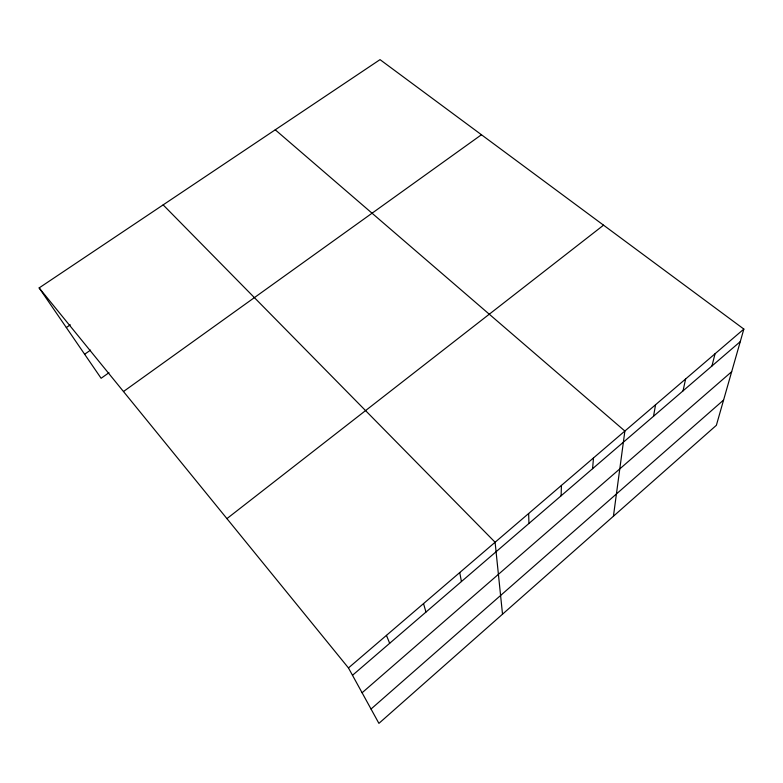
<?xml version="1.0" encoding="UTF-8"?>
<svg xmlns="http://www.w3.org/2000/svg" width="783" height="783" viewBox="0 0 783 783"><rect width="100%" height="100%" fill="white"/><g stroke="black" fill="none" stroke-linecap="round" stroke-linejoin="round"><path stroke-width="1.17" d="M561.108 495.786L561.431 485.411M592.574 468.704L593.504 457.928M613.432 516.222L624.873 431.041L275.254 129.802M653.521 416.262L655.577 404.723M683.04 390.864L685.624 378.972M711.953 365.994L715.045 353.759M743.85 329.075L716.376 425.296L378.913 723.365L348.455 667.938L39.15 287.919L380.029 59.635L743.85 329.075L348.455 667.938M371.034 709.026L723.59 400.044M362.098 692.759L731.674 371.7M352.497 675.289L740.268 341.623M226.923 518.63L603.546 225.171M123.479 391.529L481.447 134.745M108.974 372.718L101.115 378.277L39.15 287.919M84.633 354.249L90.564 350.109M66.33 327.548L70.313 324.808M163.148 204.882L495.101 542.257L502.52 614.185M386.45 635.375L389.67 643.303M423.534 603.595L425.972 612.071M459.738 572.559L461.432 581.554M528.633 513.521L528.956 523.455"/></g></svg>
